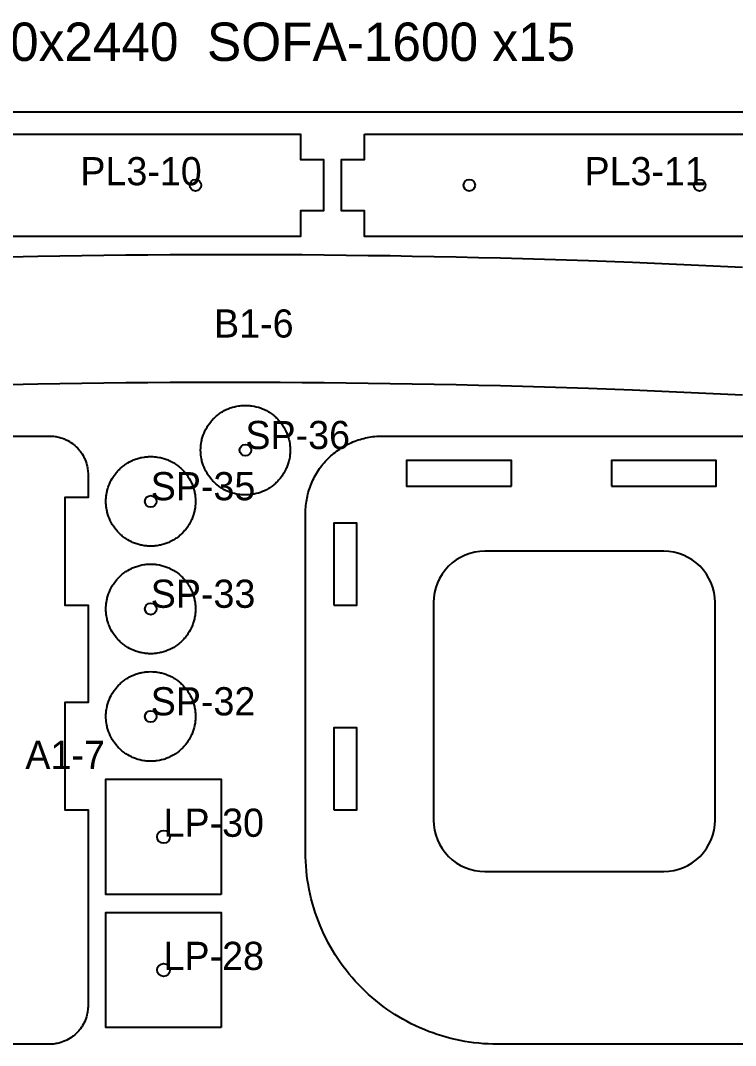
# Model space of a CAD drawing. Header units: millimetres. Extents: x 0 to 59980, y 0 to 1292.
# Drawn here: x 41652 to 42211, y 491 to 1292 of the extents above; entities that cross this region are included whole.
import ezdxf

# ---------------------------------------------------------------- set-up
doc = ezdxf.new("R2010")
doc.units = ezdxf.units.MM
for name, color, linetype in [('CUT_IN', 5, 'Continuous'), ('CUT_OUT', 1, 'Continuous'), ('DRILL', 3, 'Continuous'), ('LABEL', 7, 'Continuous'), ('SHEET', 8, 'Continuous')]:
    doc.layers.add(name, color=color, linetype=linetype)

msp = doc.modelspace()

# ---------------------------------------------------------------- linework, layer by layer
at = {"layer": 'CUT_IN'}
for points in [[(42036, 928), (42036, 948), (41954, 948), (41954, 928), (42036, 928)], [(42114, 928), (42196, 928), (42196, 948), (42114, 948), (42114, 928)], [(41897, 835), (41915, 835), (41915, 899), (41897, 899), (41897, 835)], [(42011.08, 876.81), (42007.2, 876.23), (42003.39, 875.28), (41999.69, 873.96), (41996.14, 872.28), (41992.78, 870.26), (41989.62, 867.92), (41986.72, 865.28), (41984.08, 862.38), (41981.74, 859.22), (41979.72, 855.86), (41978.04, 852.31), (41976.72, 848.61), (41975.77, 844.8), (41975.19, 840.92), (41975, 837), (41975, 667), (41975.19, 663.08), (41975.77, 659.2), (41976.72, 655.39), (41978.04, 651.69), (41979.72, 648.14), (41981.74, 644.78), (41984.08, 641.62), (41986.72, 638.72), (41989.62, 636.08), (41992.78, 633.74), (41996.14, 631.72), (41999.69, 630.04), (42003.39, 628.72), (42007.2, 627.77), (42011.08, 627.19), (42015, 627), (42155, 627), (42158.92, 627.19), (42162.8, 627.77), (42166.61, 628.72), (42170.31, 630.04), (42173.86, 631.72), (42177.22, 633.74), (42180.38, 636.08), (42183.28, 638.72), (42185.92, 641.62), (42188.26, 644.78), (42190.28, 648.14), (42191.96, 651.69), (42193.28, 655.39), (42194.23, 659.2), (42194.81, 663.08), (42195, 667), (42195, 837), (42194.81, 840.92), (42194.23, 844.8), (42193.28, 848.61), (42191.96, 852.31), (42190.28, 855.86), (42188.26, 859.22), (42185.92, 862.38), (42183.28, 865.28), (42180.38, 867.92), (42177.22, 870.26), (42173.86, 872.28), (42170.31, 873.96), (42166.61, 875.28), (42162.8, 876.23), (42158.92, 876.81), (42155, 877), (42015, 877), (42011.08, 876.81)], [(41897, 675), (41915, 675), (41915, 739), (41897, 739), (41897, 675)]]:
    msp.add_lwpolyline(points, close=True, dxfattribs=at)
at = {"layer": 'CUT_OUT'}
for points in [[(41527, 1202.91), (41871, 1202.91), (41871, 1182.91), (41889, 1182.91), (41889, 1142.91), (41871, 1142.91), (41871, 1122.91), (41527, 1122.91), (41527, 1142.91), (41509, 1142.91), (41509, 1182.91), (41527, 1182.91), (41527, 1202.91)], [(41921, 1202.91), (42265, 1202.91), (42265, 1182.91), (42283, 1182.91), (42283, 1142.91), (42265, 1142.91), (42265, 1122.91), (41921, 1122.91), (41921, 1142.91), (41903, 1142.91), (41903, 1182.91), (41921, 1182.91), (41921, 1202.91)], [(41863, 956), (41862.96, 954.28), (41862.91, 953.43), (41862.83, 952.57), (41862.74, 951.72), (41862.62, 950.86), (41862.33, 949.17), (41862.15, 948.33), (41861.95, 947.5), (41861.49, 945.84), (41861.23, 945.02), (41860.95, 944.21), (41860.34, 942.61), (41860, 941.82), (41859.64, 941.04), (41858.87, 939.5), (41858.02, 938.01), (41857.57, 937.28), (41857.1, 936.56), (41856.62, 935.85), (41856.11, 935.15), (41855.06, 933.8), (41854.5, 933.14), (41853.93, 932.5), (41853.35, 931.87), (41852.75, 931.25), (41852.13, 930.65), (41851.5, 930.07), (41850.86, 929.5), (41850.2, 928.94), (41848.85, 927.89), (41848.15, 927.38), (41847.44, 926.9), (41846.72, 926.43), (41845.99, 925.98), (41844.5, 925.13), (41842.96, 924.36), (41842.18, 924), (41841.39, 923.66), (41839.79, 923.05), (41838.98, 922.77), (41838.16, 922.51), (41836.5, 922.05), (41835.67, 921.85), (41834.83, 921.67), (41833.14, 921.38), (41832.28, 921.26), (41831.43, 921.17), (41830.57, 921.09), (41829.72, 921.04), (41828, 921), (41826.28, 921.04), (41825.43, 921.09), (41824.57, 921.17), (41823.72, 921.26), (41822.86, 921.38), (41821.17, 921.67), (41820.33, 921.85), (41819.5, 922.05), (41817.84, 922.51), (41817.02, 922.77), (41816.21, 923.05), (41814.61, 923.66), (41813.82, 924), (41813.04, 924.36), (41811.5, 925.13), (41810.01, 925.98), (41809.28, 926.43), (41808.56, 926.9), (41807.85, 927.38), (41807.15, 927.89), (41805.8, 928.94), (41805.14, 929.5), (41804.5, 930.07), (41803.87, 930.65), (41803.25, 931.25), (41802.65, 931.87), (41802.07, 932.5), (41801.5, 933.14), (41800.94, 933.8), (41799.89, 935.15), (41799.38, 935.85), (41798.9, 936.56), (41798.43, 937.28), (41797.98, 938.01), (41797.13, 939.5), (41796.36, 941.04), (41796, 941.82), (41795.66, 942.61), (41795.05, 944.21), (41794.77, 945.02), (41794.51, 945.84), (41794.05, 947.5), (41793.85, 948.33), (41793.67, 949.17), (41793.38, 950.86), (41793.26, 951.72), (41793.17, 952.57), (41793.09, 953.43), (41793.04, 954.28), (41793, 956), (41793.04, 957.72), (41793.09, 958.57), (41793.17, 959.43), (41793.26, 960.28), (41793.38, 961.14), (41793.67, 962.83), (41793.85, 963.67), (41794.05, 964.5), (41794.51, 966.16), (41794.77, 966.98), (41795.05, 967.79), (41795.66, 969.39), (41796, 970.18), (41796.36, 970.96), (41797.13, 972.5), (41797.98, 973.99), (41798.43, 974.72), (41798.9, 975.44), (41799.38, 976.15), (41799.89, 976.85), (41800.94, 978.2), (41801.5, 978.86), (41802.07, 979.5), (41802.65, 980.13), (41803.25, 980.75), (41803.87, 981.35), (41804.5, 981.93), (41805.14, 982.5), (41805.8, 983.06), (41807.15, 984.11), (41807.85, 984.62), (41808.56, 985.1), (41809.28, 985.57), (41810.01, 986.02), (41811.5, 986.87), (41813.04, 987.64), (41813.82, 988), (41814.61, 988.34), (41816.21, 988.95), (41817.02, 989.23), (41817.84, 989.49), (41819.5, 989.95), (41820.33, 990.15), (41821.17, 990.33), (41822.86, 990.62), (41823.72, 990.74), (41824.57, 990.83), (41825.43, 990.91), (41826.28, 990.96), (41828, 991), (41829.72, 990.96), (41830.57, 990.91), (41831.43, 990.83), (41832.28, 990.74), (41833.14, 990.62), (41834.83, 990.33), (41835.67, 990.15), (41836.5, 989.95), (41838.16, 989.49), (41838.98, 989.23), (41839.79, 988.95), (41841.39, 988.34), (41842.18, 988), (41842.96, 987.64), (41844.5, 986.87), (41845.99, 986.02), (41846.72, 985.57), (41847.44, 985.1), (41848.15, 984.62), (41848.85, 984.11), (41850.2, 983.06), (41850.86, 982.5), (41851.5, 981.93), (41852.13, 981.35), (41852.75, 980.75), (41853.35, 980.13), (41853.93, 979.5), (41854.5, 978.86), (41855.06, 978.2), (41856.11, 976.85), (41856.62, 976.15), (41857.1, 975.44), (41857.57, 974.72), (41858.02, 973.99), (41858.87, 972.5), (41859.64, 970.96), (41860, 970.18), (41860.34, 969.39), (41860.95, 967.79), (41861.23, 966.98), (41861.49, 966.16), (41861.95, 964.5), (41862.15, 963.67), (41862.33, 962.83), (41862.62, 961.14), (41862.74, 960.28), (41862.83, 959.43), (41862.91, 958.57), (41862.96, 957.72), (41863, 956)], [(41789, 916), (41788.96, 914.28), (41788.91, 913.43), (41788.83, 912.57), (41788.74, 911.72), (41788.62, 910.86), (41788.33, 909.17), (41788.15, 908.33), (41787.95, 907.5), (41787.49, 905.84), (41787.23, 905.02), (41786.95, 904.21), (41786.34, 902.61), (41786, 901.82), (41785.64, 901.04), (41784.87, 899.5), (41784.02, 898.01), (41783.57, 897.28), (41783.1, 896.56), (41782.62, 895.85), (41782.11, 895.15), (41781.06, 893.8), (41780.5, 893.14), (41779.93, 892.5), (41779.35, 891.87), (41778.75, 891.25), (41778.13, 890.65), (41777.5, 890.07), (41776.86, 889.5), (41776.2, 888.94), (41774.85, 887.89), (41774.15, 887.38), (41773.44, 886.9), (41772.72, 886.43), (41771.99, 885.98), (41770.5, 885.13), (41768.96, 884.36), (41768.18, 884), (41767.39, 883.66), (41765.79, 883.05), (41764.98, 882.77), (41764.16, 882.51), (41762.5, 882.05), (41761.67, 881.85), (41760.83, 881.67), (41759.14, 881.38), (41758.28, 881.26), (41757.43, 881.17), (41756.57, 881.09), (41755.72, 881.04), (41754, 881), (41752.28, 881.04), (41751.43, 881.09), (41750.57, 881.17), (41749.72, 881.26), (41748.86, 881.38), (41747.17, 881.67), (41746.33, 881.85), (41745.5, 882.05), (41743.84, 882.51), (41743.02, 882.77), (41742.21, 883.05), (41740.61, 883.66), (41739.82, 884), (41739.04, 884.36), (41737.5, 885.13), (41736.01, 885.98), (41735.28, 886.43), (41734.56, 886.9), (41733.85, 887.38), (41733.15, 887.89), (41731.8, 888.94), (41731.14, 889.5), (41730.5, 890.07), (41729.87, 890.65), (41729.25, 891.25), (41728.65, 891.87), (41728.07, 892.5), (41727.5, 893.14), (41726.94, 893.8), (41725.89, 895.15), (41725.38, 895.85), (41724.9, 896.56), (41724.43, 897.28), (41723.98, 898.01), (41723.13, 899.5), (41722.36, 901.04), (41722, 901.82), (41721.66, 902.61), (41721.05, 904.21), (41720.77, 905.02), (41720.51, 905.84), (41720.05, 907.5), (41719.85, 908.33), (41719.67, 909.17), (41719.38, 910.86), (41719.26, 911.72), (41719.17, 912.57), (41719.09, 913.43), (41719.04, 914.28), (41719, 916), (41719.04, 917.72), (41719.09, 918.57), (41719.17, 919.43), (41719.26, 920.28), (41719.38, 921.14), (41719.67, 922.83), (41719.85, 923.67), (41720.05, 924.5), (41720.51, 926.16), (41720.77, 926.98), (41721.05, 927.79), (41721.66, 929.39), (41722, 930.18), (41722.36, 930.96), (41723.13, 932.5), (41723.98, 933.99), (41724.43, 934.72), (41724.9, 935.44), (41725.38, 936.15), (41725.89, 936.85), (41726.94, 938.2), (41727.5, 938.86), (41728.07, 939.5), (41728.65, 940.13), (41729.25, 940.75), (41729.87, 941.35), (41730.5, 941.93), (41731.14, 942.5), (41731.8, 943.06), (41733.15, 944.11), (41733.85, 944.62), (41734.56, 945.1), (41735.28, 945.57), (41736.01, 946.02), (41737.5, 946.87), (41739.04, 947.64), (41739.82, 948), (41740.61, 948.34), (41742.21, 948.95), (41743.02, 949.23), (41743.84, 949.49), (41745.5, 949.95), (41746.33, 950.15), (41747.17, 950.33), (41748.86, 950.62), (41749.72, 950.74), (41750.57, 950.83), (41751.43, 950.91), (41752.28, 950.96), (41754, 951), (41755.72, 950.96), (41756.57, 950.91), (41757.43, 950.83), (41758.28, 950.74), (41759.14, 950.62), (41760.83, 950.33), (41761.67, 950.15), (41762.5, 949.95), (41764.16, 949.49), (41764.98, 949.23), (41765.79, 948.95), (41767.39, 948.34), (41768.18, 948), (41768.96, 947.64), (41770.5, 946.87), (41771.99, 946.02), (41772.72, 945.57), (41773.44, 945.1), (41774.15, 944.62), (41774.85, 944.11), (41776.2, 943.06), (41776.86, 942.5), (41777.5, 941.93), (41778.13, 941.35), (41778.75, 940.75), (41779.35, 940.13), (41779.93, 939.5), (41780.5, 938.86), (41781.06, 938.2), (41782.11, 936.85), (41782.62, 936.15), (41783.1, 935.44), (41783.57, 934.72), (41784.02, 933.99), (41784.87, 932.5), (41785.64, 930.96), (41786, 930.18), (41786.34, 929.39), (41786.95, 927.79), (41787.23, 926.98), (41787.49, 926.16), (41787.95, 924.5), (41788.15, 923.67), (41788.33, 922.83), (41788.62, 921.14), (41788.74, 920.28), (41788.83, 919.43), (41788.91, 918.57), (41788.96, 917.72), (41789, 916)], [(41789, 832), (41788.96, 830.28), (41788.91, 829.43), (41788.83, 828.57), (41788.74, 827.72), (41788.62, 826.86), (41788.33, 825.17), (41788.15, 824.33), (41787.95, 823.5), (41787.49, 821.84), (41787.23, 821.02), (41786.95, 820.21), (41786.34, 818.61), (41786, 817.82), (41785.64, 817.04), (41784.87, 815.5), (41784.02, 814.01), (41783.57, 813.28), (41783.1, 812.56), (41782.62, 811.85), (41782.11, 811.15), (41781.06, 809.8), (41780.5, 809.14), (41779.93, 808.5), (41779.35, 807.87), (41778.75, 807.25), (41778.13, 806.65), (41777.5, 806.07), (41776.86, 805.5), (41776.2, 804.94), (41774.85, 803.89), (41774.15, 803.38), (41773.44, 802.9), (41772.72, 802.43), (41771.99, 801.98), (41770.5, 801.13), (41768.96, 800.36), (41768.18, 800), (41767.39, 799.66), (41765.79, 799.05), (41764.98, 798.77), (41764.16, 798.51), (41762.5, 798.05), (41761.67, 797.85), (41760.83, 797.67), (41759.14, 797.38), (41758.28, 797.26), (41757.43, 797.17), (41756.57, 797.09), (41755.72, 797.04), (41754, 797), (41752.28, 797.04), (41751.43, 797.09), (41750.57, 797.17), (41749.72, 797.26), (41748.86, 797.38), (41747.17, 797.67), (41746.33, 797.85), (41745.5, 798.05), (41743.84, 798.51), (41743.02, 798.77), (41742.21, 799.05), (41740.61, 799.66), (41739.82, 800), (41739.04, 800.36), (41737.5, 801.13), (41736.01, 801.98), (41735.28, 802.43), (41734.56, 802.9), (41733.85, 803.38), (41733.15, 803.89), (41731.8, 804.94), (41731.14, 805.5), (41730.5, 806.07), (41729.87, 806.65), (41729.25, 807.25), (41728.65, 807.87), (41728.07, 808.5), (41727.5, 809.14), (41726.94, 809.8), (41725.89, 811.15), (41725.38, 811.85), (41724.9, 812.56), (41724.43, 813.28), (41723.98, 814.01), (41723.13, 815.5), (41722.36, 817.04), (41722, 817.82), (41721.66, 818.61), (41721.05, 820.21), (41720.77, 821.02), (41720.51, 821.84), (41720.05, 823.5), (41719.85, 824.33), (41719.67, 825.17), (41719.38, 826.86), (41719.26, 827.72), (41719.17, 828.57), (41719.09, 829.43), (41719.04, 830.28), (41719, 832), (41719.04, 833.72), (41719.09, 834.57), (41719.17, 835.43), (41719.26, 836.28), (41719.38, 837.14), (41719.67, 838.83), (41719.85, 839.67), (41720.05, 840.5), (41720.51, 842.16), (41720.77, 842.98), (41721.05, 843.79), (41721.66, 845.39), (41722, 846.18), (41722.36, 846.96), (41723.13, 848.5), (41723.98, 849.99), (41724.43, 850.72), (41724.9, 851.44), (41725.38, 852.15), (41725.89, 852.85), (41726.94, 854.2), (41727.5, 854.86), (41728.07, 855.5), (41728.65, 856.13), (41729.25, 856.75), (41729.87, 857.35), (41730.5, 857.93), (41731.14, 858.5), (41731.8, 859.06), (41733.15, 860.11), (41733.85, 860.62), (41734.56, 861.1), (41735.28, 861.57), (41736.01, 862.02), (41737.5, 862.87), (41739.04, 863.64), (41739.82, 864), (41740.61, 864.34), (41742.21, 864.95), (41743.02, 865.23), (41743.84, 865.49), (41745.5, 865.95), (41746.33, 866.15), (41747.17, 866.33), (41748.86, 866.62), (41749.72, 866.74), (41750.57, 866.83), (41751.43, 866.91), (41752.28, 866.96), (41754, 867), (41755.72, 866.96), (41756.57, 866.91), (41757.43, 866.83), (41758.28, 866.74), (41759.14, 866.62), (41760.83, 866.33), (41761.67, 866.15), (41762.5, 865.95), (41764.16, 865.49), (41764.98, 865.23), (41765.79, 864.95), (41767.39, 864.34), (41768.18, 864), (41768.96, 863.64), (41770.5, 862.87), (41771.99, 862.02), (41772.72, 861.57), (41773.44, 861.1), (41774.15, 860.62), (41774.85, 860.11), (41776.2, 859.06), (41776.86, 858.5), (41777.5, 857.93), (41778.13, 857.35), (41778.75, 856.75), (41779.35, 856.13), (41779.93, 855.5), (41780.5, 854.86), (41781.06, 854.2), (41782.11, 852.85), (41782.62, 852.15), (41783.1, 851.44), (41783.57, 850.72), (41784.02, 849.99), (41784.87, 848.5), (41785.64, 846.96), (41786, 846.18), (41786.34, 845.39), (41786.95, 843.79), (41787.23, 842.98), (41787.49, 842.16), (41787.95, 840.5), (41788.15, 839.67), (41788.33, 838.83), (41788.62, 837.14), (41788.74, 836.28), (41788.83, 835.43), (41788.91, 834.57), (41788.96, 833.72), (41789, 832)], [(41789, 748), (41788.96, 746.28), (41788.91, 745.43), (41788.83, 744.57), (41788.74, 743.72), (41788.62, 742.86), (41788.33, 741.17), (41788.15, 740.33), (41787.95, 739.5), (41787.49, 737.84), (41787.23, 737.02), (41786.95, 736.21), (41786.34, 734.61), (41786, 733.82), (41785.64, 733.04), (41784.87, 731.5), (41784.02, 730.01), (41783.57, 729.28), (41783.1, 728.56), (41782.62, 727.85), (41782.11, 727.15), (41781.06, 725.8), (41780.5, 725.14), (41779.93, 724.5), (41779.35, 723.87), (41778.75, 723.25), (41778.13, 722.65), (41777.5, 722.07), (41776.86, 721.5), (41776.2, 720.94), (41774.85, 719.89), (41774.15, 719.38), (41773.44, 718.9), (41772.72, 718.43), (41771.99, 717.98), (41770.5, 717.13), (41768.96, 716.36), (41768.18, 716), (41767.39, 715.66), (41765.79, 715.05), (41764.98, 714.77), (41764.16, 714.51), (41762.5, 714.05), (41761.67, 713.85), (41760.83, 713.67), (41759.14, 713.38), (41758.28, 713.26), (41757.43, 713.17), (41756.57, 713.09), (41755.72, 713.04), (41754, 713), (41752.28, 713.04), (41751.43, 713.09), (41750.57, 713.17), (41749.72, 713.26), (41748.86, 713.38), (41747.17, 713.67), (41746.33, 713.85), (41745.5, 714.05), (41743.84, 714.51), (41743.02, 714.77), (41742.21, 715.05), (41740.61, 715.66), (41739.82, 716), (41739.04, 716.36), (41737.5, 717.13), (41736.01, 717.98), (41735.28, 718.43), (41734.56, 718.9), (41733.85, 719.38), (41733.15, 719.89), (41731.8, 720.94), (41731.14, 721.5), (41730.5, 722.07), (41729.87, 722.65), (41729.25, 723.25), (41728.65, 723.87), (41728.07, 724.5), (41727.5, 725.14), (41726.94, 725.8), (41725.89, 727.15), (41725.38, 727.85), (41724.9, 728.56), (41724.43, 729.28), (41723.98, 730.01), (41723.13, 731.5), (41722.36, 733.04), (41722, 733.82), (41721.66, 734.61), (41721.05, 736.21), (41720.77, 737.02), (41720.51, 737.84), (41720.05, 739.5), (41719.85, 740.33), (41719.67, 741.17), (41719.38, 742.86), (41719.26, 743.72), (41719.17, 744.57), (41719.09, 745.43), (41719.04, 746.28), (41719, 748), (41719.04, 749.72), (41719.09, 750.57), (41719.17, 751.43), (41719.26, 752.28), (41719.38, 753.14), (41719.67, 754.83), (41719.85, 755.67), (41720.05, 756.5), (41720.51, 758.16), (41720.77, 758.98), (41721.05, 759.79), (41721.66, 761.39), (41722, 762.18), (41722.36, 762.96), (41723.13, 764.5), (41723.98, 765.99), (41724.43, 766.72), (41724.9, 767.44), (41725.38, 768.15), (41725.89, 768.85), (41726.94, 770.2), (41727.5, 770.86), (41728.07, 771.5), (41728.65, 772.13), (41729.25, 772.75), (41729.87, 773.35), (41730.5, 773.93), (41731.14, 774.5), (41731.8, 775.06), (41733.15, 776.11), (41733.85, 776.62), (41734.56, 777.1), (41735.28, 777.57), (41736.01, 778.02), (41737.5, 778.87), (41739.04, 779.64), (41739.82, 780), (41740.61, 780.34), (41742.21, 780.95), (41743.02, 781.23), (41743.84, 781.49), (41745.5, 781.95), (41746.33, 782.15), (41747.17, 782.33), (41748.86, 782.62), (41749.72, 782.74), (41750.57, 782.83), (41751.43, 782.91), (41752.28, 782.96), (41754, 783), (41755.72, 782.96), (41756.57, 782.91), (41757.43, 782.83), (41758.28, 782.74), (41759.14, 782.62), (41760.83, 782.33), (41761.67, 782.15), (41762.5, 781.95), (41764.16, 781.49), (41764.98, 781.23), (41765.79, 780.95), (41767.39, 780.34), (41768.18, 780), (41768.96, 779.64), (41770.5, 778.87), (41771.99, 778.02), (41772.72, 777.57), (41773.44, 777.1), (41774.15, 776.62), (41774.85, 776.11), (41776.2, 775.06), (41776.86, 774.5), (41777.5, 773.93), (41778.13, 773.35), (41778.75, 772.75), (41779.35, 772.13), (41779.93, 771.5), (41780.5, 770.86), (41781.06, 770.2), (41782.11, 768.85), (41782.62, 768.15), (41783.1, 767.44), (41783.57, 766.72), (41784.02, 765.99), (41784.87, 764.5), (41785.64, 762.96), (41786, 762.18), (41786.34, 761.39), (41786.95, 759.79), (41787.23, 758.98), (41787.49, 758.16), (41787.95, 756.5), (41788.15, 755.67), (41788.33, 754.83), (41788.62, 753.14), (41788.74, 752.28), (41788.83, 751.43), (41788.91, 750.57), (41788.96, 749.72), (41789, 748)], [(41809, 609), (41719, 609), (41719, 699), (41809, 699), (41809, 609)], [(41809, 505), (41719, 505), (41719, 595), (41809, 595), (41809, 505)]]:
    msp.add_lwpolyline(points, close=True, dxfattribs=at)
for points in [[(41631.38, 1106.87), (41665.8, 1107.57), (41683.01, 1107.86), (41700.23, 1108.12), (41717.44, 1108.34), (41734.65, 1108.52), (41751.86, 1108.67), (41769.08, 1108.79), (41786.29, 1108.86), (41803.5, 1108.9), (41820.71, 1108.91), (41855.14, 1108.81), (41872.35, 1108.7), (41889.56, 1108.56), (41906.77, 1108.38), (41923.99, 1108.17), (41941.2, 1107.92), (41958.41, 1107.63), (41975.62, 1107.31), (41992.84, 1106.95), (42010.05, 1106.56), (42027.26, 1106.13), (42044.48, 1105.66), (42061.69, 1105.15), (42078.9, 1104.61), (42096.11, 1104.04), (42130.54, 1102.78), (42147.75, 1102.09), (42164.96, 1101.37), (42182.18, 1100.61), (42199.39, 1099.82), (42216.6, 1098.99)], [(42216.6, 998.99), (42199.39, 999.82), (42182.18, 1000.61), (42164.96, 1001.37), (42147.75, 1002.09), (42130.54, 1002.78), (42096.11, 1004.04), (42078.9, 1004.61), (42061.69, 1005.15), (42044.48, 1005.66), (42027.26, 1006.13), (42010.05, 1006.56), (41992.84, 1006.95), (41975.62, 1007.31), (41958.41, 1007.63), (41941.2, 1007.92), (41923.99, 1008.17), (41906.77, 1008.38), (41889.56, 1008.56), (41872.35, 1008.7), (41855.14, 1008.81), (41820.71, 1008.91), (41803.5, 1008.9), (41786.29, 1008.86), (41769.08, 1008.79), (41751.86, 1008.67), (41734.65, 1008.52), (41717.44, 1008.34), (41700.23, 1008.12), (41683.01, 1007.86), (41665.8, 1007.57), (41631.38, 1006.87)], [(41365, 967), (41675.74, 966.99), (41677.21, 966.92), (41677.94, 966.86), (41679.4, 966.68), (41680.13, 966.56), (41680.85, 966.42), (41682.29, 966.1), (41683.71, 965.71), (41685.11, 965.25), (41686.48, 964.72), (41687.16, 964.43), (41687.83, 964.12), (41688.49, 963.8), (41689.14, 963.46), (41690.42, 962.73), (41691.05, 962.35), (41691.67, 961.94), (41692.87, 961.1), (41693.46, 960.65), (41694.6, 959.72), (41695.69, 958.73), (41696.73, 957.69), (41697.72, 956.6), (41698.65, 955.46), (41699.1, 954.87), (41699.53, 954.27), (41700.35, 953.05), (41701.1, 951.79), (41701.46, 951.14), (41701.8, 950.49), (41702.12, 949.83), (41702.43, 949.16), (41702.72, 948.48), (41703.25, 947.11), (41703.49, 946.41), (41703.71, 945.71), (41704.1, 944.29), (41704.27, 943.57), (41704.56, 942.13), (41704.68, 941.4), (41704.86, 939.94), (41704.92, 939.21), (41704.99, 937.74), (41705, 919), (41687, 919), (41687, 835), (41705, 835), (41705, 759), (41687, 759), (41687, 675), (41705, 675), (41705, 522), (41704.99, 521.26), (41704.92, 519.79), (41704.92, 519.79), (41704.86, 519.06), (41704.68, 517.6), (41704.56, 516.87), (41704.42, 516.15), (41704.1, 514.71), (41703.71, 513.29), (41703.25, 511.89), (41702.72, 510.52), (41702.43, 509.84), (41701.8, 508.51), (41701.46, 507.86), (41700.73, 506.58), (41700.35, 505.95), (41699.94, 505.33), (41699.1, 504.13), (41698.65, 503.54), (41697.72, 502.4), (41696.73, 501.31), (41695.69, 500.27), (41694.6, 499.28), (41693.46, 498.35), (41692.87, 497.9), (41692.27, 497.47), (41691.05, 496.65), (41689.79, 495.9), (41688.49, 495.2), (41687.16, 494.57), (41686.48, 494.28), (41685.11, 493.75), (41683.71, 493.29), (41682.29, 492.9), (41680.85, 492.58), (41680.13, 492.44), (41679.4, 492.32), (41677.94, 492.14), (41677.21, 492.08), (41676.47, 492.04), (41675.74, 492.01), (41675, 492), (41455, 492)], [(42245, 492), (42025, 492), (42021.32, 492.05), (42017.64, 492.18), (42013.97, 492.41), (42010.3, 492.72), (42006.64, 493.13), (42002.99, 493.62), (41999.36, 494.21), (41995.74, 494.88), (41992.13, 495.64), (41988.55, 496.5), (41984.99, 497.43), (41981.46, 498.46), (41977.95, 499.57), (41974.47, 500.77), (41971.02, 502.05), (41967.6, 503.42), (41964.21, 504.87), (41960.87, 506.4), (41957.56, 508.02), (41954.29, 509.71), (41951.07, 511.49), (41947.88, 513.34), (41944.75, 515.27), (41941.66, 517.28), (41938.63, 519.36), (41935.65, 521.52), (41932.72, 523.75), (41929.84, 526.05), (41927.02, 528.42), (41924.27, 530.86), (41921.57, 533.36), (41918.93, 535.93), (41916.36, 538.57), (41913.86, 541.27), (41911.42, 544.02), (41909.05, 546.84), (41906.75, 549.72), (41904.52, 552.65), (41902.36, 555.63), (41900.28, 558.66), (41898.27, 561.75), (41896.34, 564.88), (41894.49, 568.07), (41892.71, 571.29), (41891.02, 574.56), (41889.4, 577.87), (41887.87, 581.21), (41886.42, 584.6), (41885.05, 588.02), (41883.77, 591.47), (41882.57, 594.95), (41881.46, 598.46), (41880.43, 601.99), (41879.5, 605.55), (41878.64, 609.13), (41877.88, 612.74), (41877.21, 616.36), (41876.62, 619.99), (41876.13, 623.64), (41875.72, 627.3), (41875.41, 630.97), (41875.18, 634.64), (41875.05, 638.32), (41875, 642), (41875, 907), (41875.02, 908.47), (41875.07, 909.94), (41875.16, 911.41), (41875.29, 912.88), (41875.45, 914.34), (41875.65, 915.8), (41875.88, 917.26), (41876.15, 918.71), (41876.46, 920.15), (41876.8, 921.58), (41877.17, 923), (41877.58, 924.42), (41878.03, 925.82), (41878.51, 927.21), (41879.02, 928.59), (41879.57, 929.96), (41880.15, 931.31), (41880.76, 932.65), (41881.41, 933.98), (41882.08, 935.28), (41882.79, 936.57), (41883.54, 937.85), (41884.31, 939.1), (41885.11, 940.33), (41885.94, 941.55), (41886.81, 942.74), (41887.7, 943.91), (41888.62, 945.06), (41889.57, 946.19), (41890.54, 947.29), (41891.55, 948.37), (41892.57, 949.43), (41893.63, 950.45), (41894.71, 951.46), (41895.81, 952.43), (41896.94, 953.38), (41898.09, 954.3), (41899.26, 955.19), (41900.45, 956.06), (41901.67, 956.89), (41902.9, 957.69), (41904.15, 958.46), (41905.43, 959.21), (41906.72, 959.92), (41908.02, 960.59), (41909.35, 961.24), (41910.69, 961.85), (41912.04, 962.43), (41913.41, 962.98), (41914.79, 963.49), (41916.18, 963.97), (41917.58, 964.42), (41919, 964.83), (41920.42, 965.2), (41921.85, 965.54), (41923.29, 965.85), (41924.74, 966.12), (41926.2, 966.35), (41927.66, 966.55), (41929.12, 966.71), (41930.59, 966.84), (41932.06, 966.93), (41933.53, 966.98), (41935, 967), (42245.74, 966.99)]]:
    msp.add_lwpolyline(points, dxfattribs=at)
at = {"layer": 'DRILL'}
for centre, radius in [((41789, 1162.91), 4.5), ((42003, 1162.91), 4.5), ((42183, 1162.91), 4.5), ((41828, 956), 4.5), ((41754, 916), 4.5), ((41754, 832), 4.5), ((41754, 748), 4.5), ((41764, 654), 5), ((41764, 550), 5)]:
    msp.add_circle(centre, radius, dxfattribs=at)
at = {"layer": 'SHEET'}
msp.add_lwpolyline([(41100, 0), (43540, 0), (43540, 1220), (41100, 1220)], close=True, dxfattribs=at)

# ---------------------------------------------------------------- texts
at = {"layer": 'LABEL'}
for s, height, p in [('SHEET 16/22  PLY 18mm 1220x2440  SOFA-1600 x15', 30, (41100, 1260)), ('PL3-10', 22, (41699, 1162.91)), ('PL3-11', 22, (42093, 1162.91)), ('B1-6', 22, (41803.5, 1043.95)), ('SP-36', 22, (41828, 956.86)), ('SP-35', 22, (41754, 916.86)), ('SP-33', 22, (41754, 832.86)), ('SP-32', 22, (41754, 748.86)), ('A1-7', 22, (41656, 707)), ('LP-30', 22, (41764, 654)), ('LP-28', 22, (41764, 550))]:
    msp.add_text(s, height=height, dxfattribs=at).set_placement(p)

doc.saveas('drawing.dxf')
